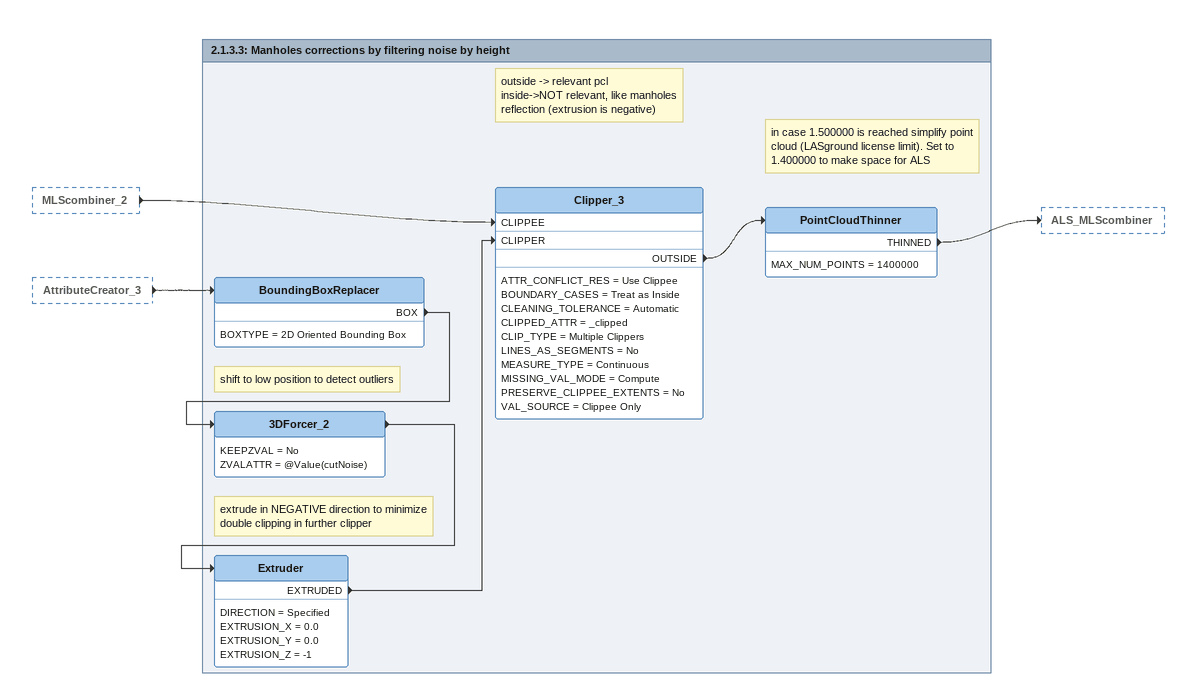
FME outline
MLScombiner_2 [outside]
    -> Clipper_3 [CLIPPEE]
AttributeCreator_3 [outside]
    -> BoundingBoxReplacer

Bookmark: 2.1.3.3: Manholes corrections by filtering noise by height
BoundingBoxReplacer
    BOXTYPE = 2D Oriented Bounding Box
    BOX -> 3DForcer_2
Note: shift to low position to detect outliers
3DForcer_2
    KEEPZVAL = No
    ZVALATTR = @Value(cutNoise)
    -> Extruder
Note: extrude in NEGATIVE direction to minimize double clipping in further clipper
Extruder
    DIRECTION = Specified
    EXTRUSION_X = 0.0
    EXTRUSION_Y = 0.0
    EXTRUSION_Z = -1
    EXTRUDED -> Clipper_3 [CLIPPER]
Note: outside -> relevant pcl / inside->NOT relevant, like manholes reflection (extrusion is negative)
Clipper_3
    ATTR_CONFLICT_RES = Use Clippee
    BOUNDARY_CASES = Treat as Inside
    CLEANING_TOLERANCE = Automatic
    CLIPPED_ATTR = _clipped
    CLIP_TYPE = Multiple Clippers
    LINES_AS_SEGMENTS = No
    MEASURE_TYPE = Continuous
    MISSING_VAL_MODE = Compute
    PRESERVE_CLIPPEE_EXTENTS = No
    VAL_SOURCE = Clippee Only
    OUTSIDE -> PointCloudThinner
Note: in case 1.500000 is reached simplify point cloud (LASground license limit). Set to 1.400000 to make space for ALS
PointCloudThinner
    MAX_NUM_POINTS = 1400000
    THINNED -> ALS_MLScombiner
